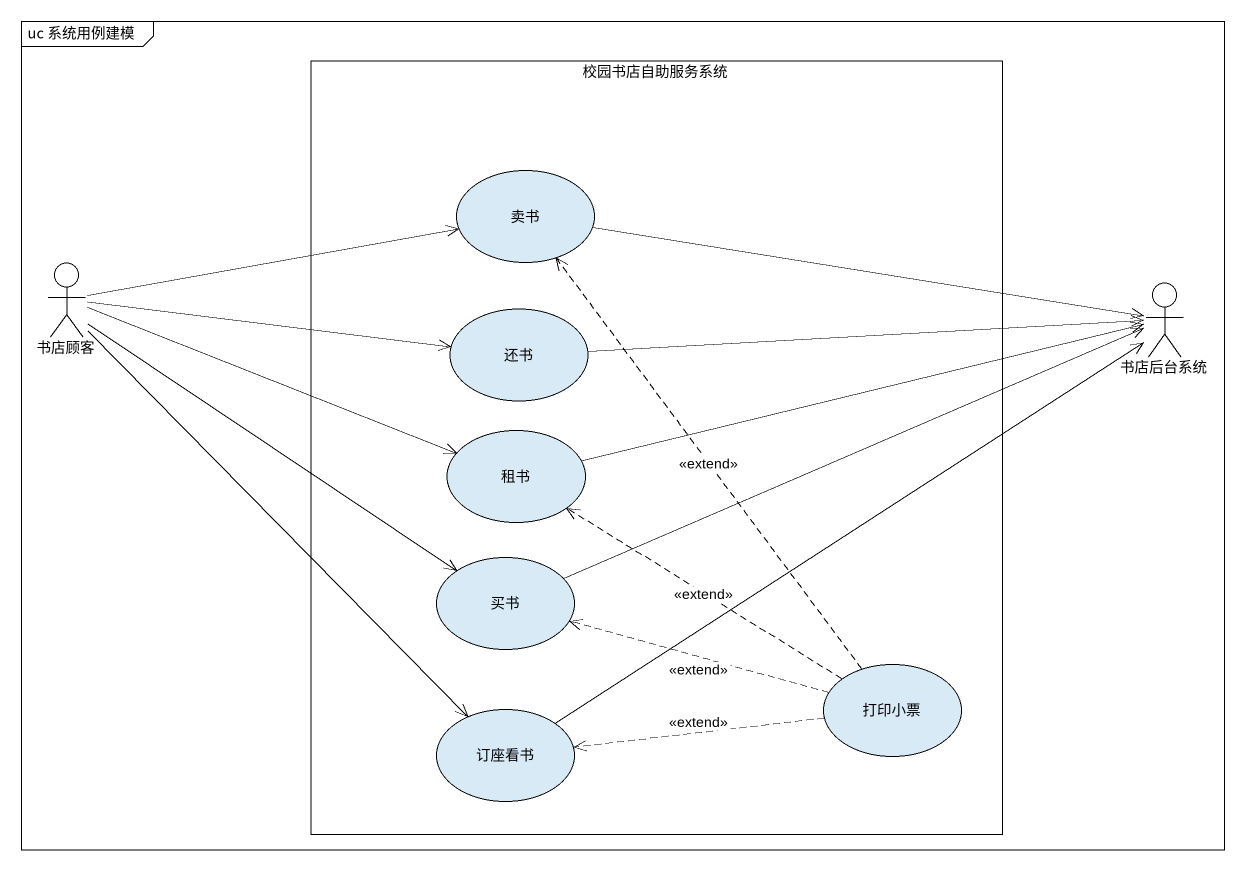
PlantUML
@startuml
mainframe uc 系统用例建模
rectangle 校园书店自助服务系统 {
  usecase 卖书
  usecase 还书
  usecase 租书
  usecase 买书
  usecase 打印小票
  usecase 订座看书
}
actor 书店顾客
actor 书店后台系统
卖书 -right-> 书店后台系统
书店顾客 -right-> 卖书
书店顾客 -right-> 还书
书店顾客 -right-> 租书
书店顾客 -right-> 买书
书店顾客 --> 订座看书
还书 -right-> 书店后台系统
租书 -right-> 书店后台系统
买书 -right-> 书店后台系统
打印小票 .up.> 卖书 : <<extend>>
打印小票 .up.> 租书 : <<extend>>
打印小票 .left.> 买书 : <<extend>>
打印小票 .left.> 订座看书 : <<extend>>
订座看书 -right-> 书店后台系统
@enduml
